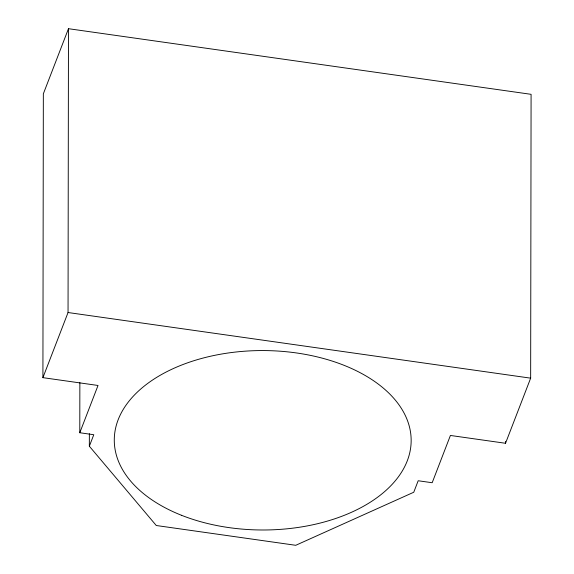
<?xml version="1.0" encoding="UTF-8"?>
<svg xmlns="http://www.w3.org/2000/svg" width="574" height="574" viewBox="0 0 574 574"><rect width="100%" height="100%" fill="white"/><g stroke="black" fill="none" stroke-linecap="round" stroke-linejoin="round"><path stroke-width="0.86" d="M89.343 446.22L93.777 434.726L79.786 432.739L98.025 385.47L42.914 377.656L43.344 93.82L68.471 28.7L531.086 94.323L530.656 378.158L505.529 443.279L450.418 435.458L432.179 482.734L418.188 480.747L413.754 492.241L295.754 545.3L156.272 525.511L89.343 446.22L89.365 433.686M42.914 377.656L68.048 312.529L68.471 28.7M79.786 432.739L79.858 382.6M505.529 443.279L505.529 441.485M68.048 312.529L530.656 378.158M181.599 515.323A148.444 89.716 0.1 0 0 410.941 445.302A148.444 89.716 0.1 0 0 195.619 360.178A148.444 89.716 0.1 0 0 181.599 515.323"/></g></svg>
